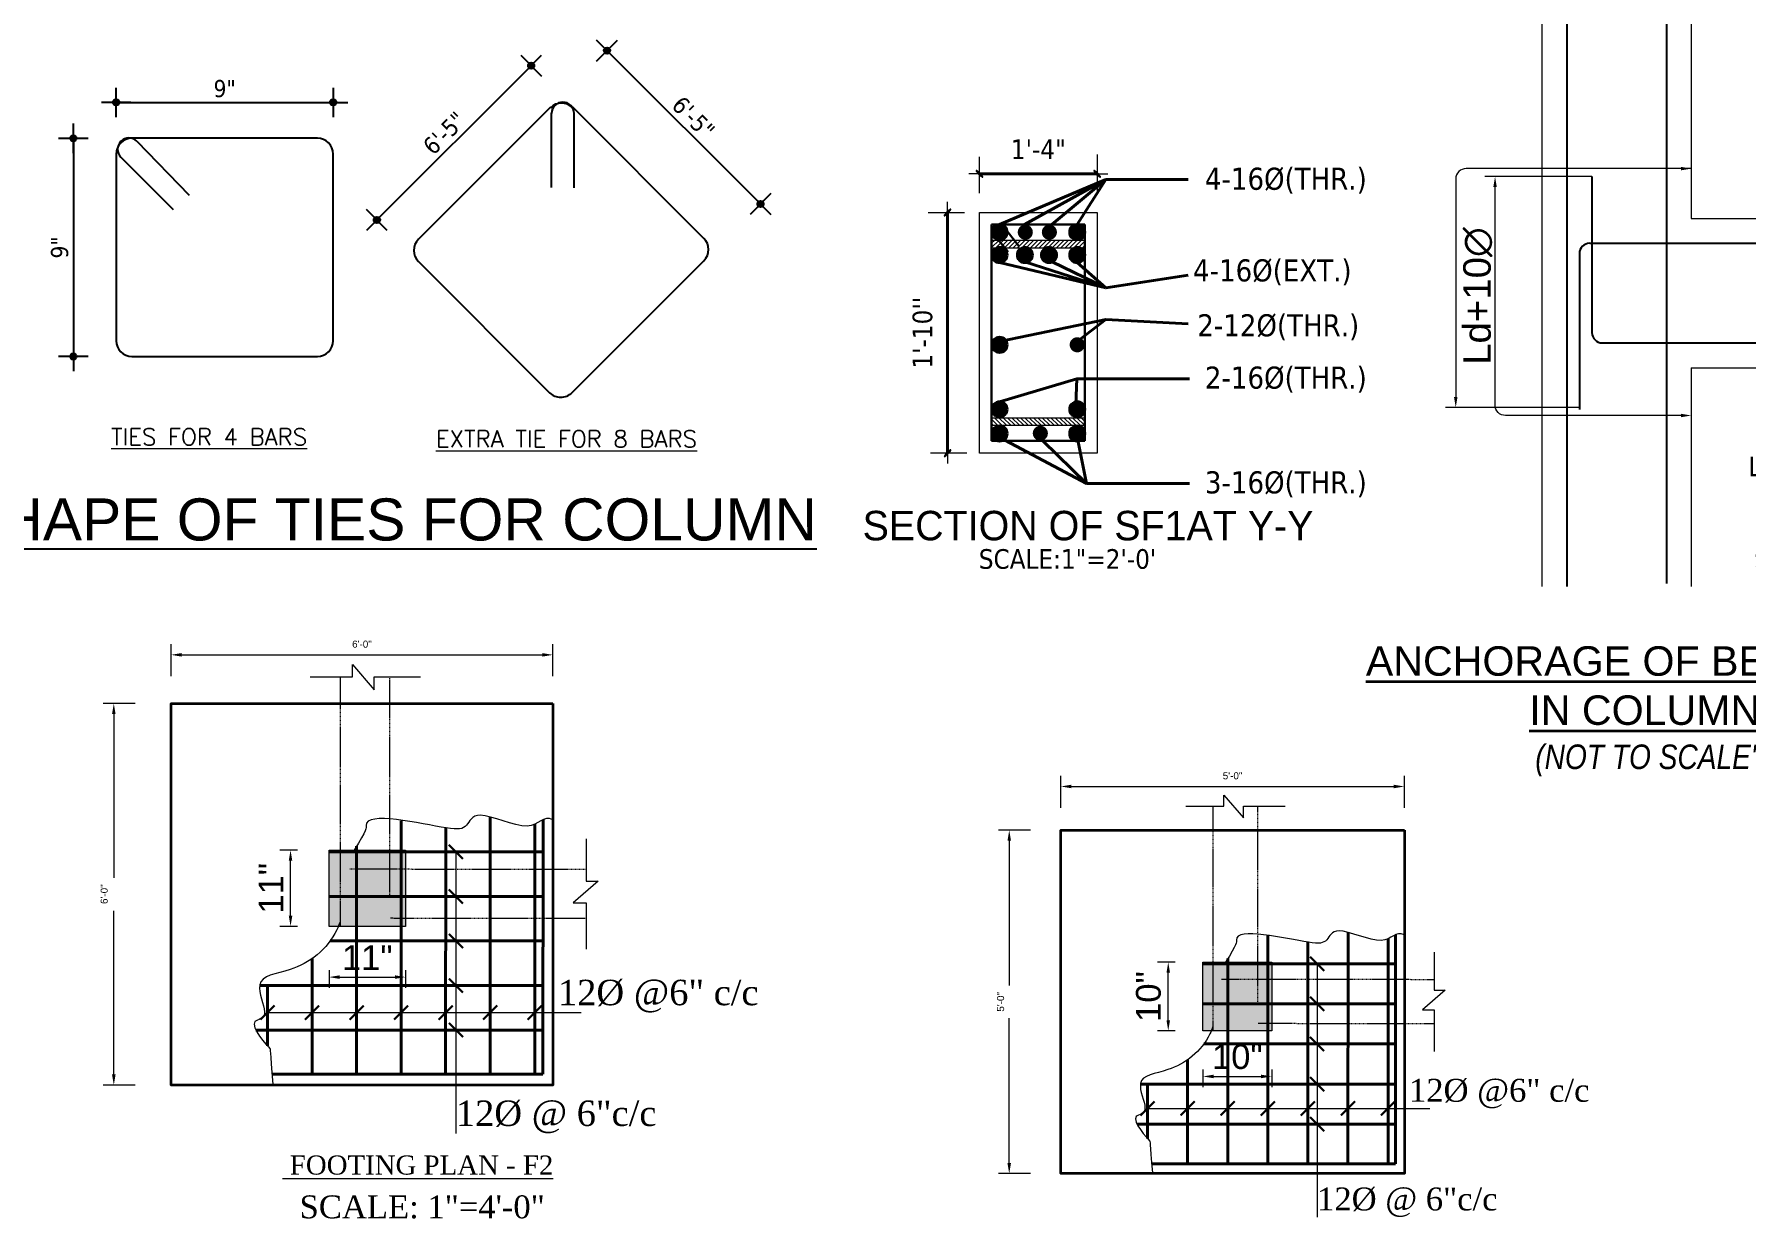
# Model space of a CAD drawing. Header units: inches. Extents: x 10143 to 23587, y -150 to 2442.
# Drawn here: x 10665 to 11362, y 336 to 818 of the extents above; entities that cross this region are included whole.
import ezdxf

# ---------------------------------------------------------------- set-up
doc = ezdxf.new("R2010")
doc.units = ezdxf.units.IN
doc.header["$LTSCALE"] = 0.5
doc.header["$MEASUREMENT"] = 0
doc.header["$PDMODE"] = 66
doc.linetypes.add('HIDDEN', pattern=[0.375, 0.25, -0.125])
for name, color, linetype, lineweight in [('COLUMN', 8, 'Continuous', 50), ('DIM', 180, 'Continuous', 5), ('DIM_LINE', 165, 'Continuous', 15), ('Dimensions', 62, 'Continuous', 13), ('dimentions', 5, 'Continuous', 13), ('dotted', 131, 'HIDDEN', 13), ('hatch', 9, 'Continuous', 0), ('REN', 242, 'Continuous', 30), ('ST-REINFOR', 201, 'Continuous', 40), ('TEXT', 220, 'Continuous', 9), ('texts', 152, 'Continuous', 35), ('TRENCH', 1, 'Continuous', 35), ('wall', 20, 'Continuous', 40)]:
    doc.layers.add(name, color=color, linetype=linetype, lineweight=lineweight)
for name, color, linetype in [('DIMENSION', 5, 'Continuous'), ('floorhatch', 43, 'Continuous'), ('OUTLINE', 116, 'Continuous'), ('REBARS', 5, 'Continuous'), ('RIVER', 140, 'Continuous'), ('STIRRUP', 10, 'Continuous')]:
    doc.layers.add(name, color=color, linetype=linetype)
doc.styles.add('7 INCH', font='tahoma.ttf', dxfattribs={"height": 7})
doc.styles.add('arial', font='arial.ttf')
doc.styles.add('Capt 1', font='arial.ttf', dxfattribs={"height": 12})
doc.styles.add('Labels', font='arial.ttf', dxfattribs={"height": 8})
doc.styles.add('Romans', font='romans.shx')
doc.styles.add('S-111', font='tahoma.ttf', dxfattribs={"height": 8})
doc.styles.get("Standard").update_dxf_attribs({"font": 'arial.ttf'})
doc.styles.add('TAHOMA', font='tahoma.ttf', dxfattribs={"height": 9})
doc.styles.add('Text', font='GOTHIC.TTF', dxfattribs={"height": 6})
doc.styles.add('TIMES 48', font='times.ttf', dxfattribs={"height": 4})
doc.dimstyles.new('7 INCH', dxfattribs={"dimscale": 0, "dimtxt": 7, "dimasz": 1, "dimexe": 2, "dimexo": 9, "dimgap": 2, "dimtad": 1, "dimdec": 0, "dimzin": 3, "dimdsep": 46, "dimlunit": 4, "dimtxsty": '7 INCH', "dimblk": 'DIM', "dimcen": 3, "dimdle": 3, "dimse1": 1, "dimse2": 1, "dimclrd": 256, "dimclre": 256, "dimclrt": 7, "dimadec": 1, "dimazin": 2, "dimtfac": 1, "dimtdec": 0, "dimtix": 1, "dimtofl": 0, "dimtmove": 2, "dimatfit": 3, "dimldrblk": 'ARW', "dimfxl": 2, "dimfrac": 2, "dimtolj": 2, "dimtzin": 0, "dimarcsym": 0})
doc.dimstyles.new('Copy of Standard', dxfattribs={"dimtxt": 5, "dimasz": 3, "dimexe": 3, "dimexo": 9, "dimgap": 3, "dimtad": 1, "dimtoh": 1, "dimdec": 0, "dimzin": 0, "dimdsep": 46, "dimlunit": 4, "dimtxsty": 'Standard', "dimblk": 'ARCHTICK', "dimcen": 0.09, "dimdle": 3, "dimclrd": 256, "dimclre": 256, "dimclrt": 256, "dimadec": 0, "dimazin": 0, "dimtfac": 1, "dimtdec": 0, "dimtofl": 0, "dimtmove": 0, "dimatfit": 2, "dimldrblk": 'ARCHTICK', "dimfxl": 3, "dimfxlon": 1, "dimtolj": 1, "dimtzin": 0, "dimlwd": -1, "dimlwe": -1, "dimarcsym": 0})
doc.dimstyles.new('nir 48', dxfattribs={"dimscale": 0.5, "dimtxt": 7, "dimasz": 3, "dimexe": 3, "dimexo": 3, "dimgap": 2, "dimtad": 1, "dimdec": 0, "dimzin": 3, "dimlunit": 4, "dimtxsty": 'arial', "dimcen": 2.5, "dimdle": 3, "dimclrt": 3, "dimadec": 0, "dimazin": 0, "dimtfac": 1, "dimtdec": 0, "dimtmove": 2, "dimatfit": 3, "dimfxl": 1, "dimarcsym": 0})
doc.dimstyles.new("S-2'", dxfattribs={"dimscale": 96, "dimtxt": 9, "dimasz": 0.003, "dimexe": 0.09375, "dimexo": 0.09375, "dimgap": 0.0625, "dimtad": 1, "dimdec": 0, "dimlfac": 0.25, "dimzin": 3, "dimdsep": 46, "dimlunit": 3, "dimtxsty": 'S-111', "dimblk": 'S', "dimcen": 0.09375, "dimdle": 0.09375, "dimse1": 1, "dimse2": 1, "dimadec": 0, "dimazin": 1, "dimtfac": 1, "dimtdec": 0, "dimtix": 1, "dimtmove": 0, "dimatfit": 3, "dimldrblk": 'DOTSMALL', "dimfxl": 1, "dimtolj": 1, "dimtzin": 1, "dimarcsym": 0})
doc.dimstyles.get("Standard").update_dxf_attribs({"dimtxt": 0.18, "dimasz": 0.18, "dimexe": 0.18, "dimexo": 0.0625, "dimgap": 0.09, "dimtad": 0, "dimtih": 1, "dimtoh": 1, "dimdec": 4, "dimzin": 0, "dimdsep": 46, "dimtxsty": 'Standard', "dimcen": 0.09, "dimadec": 0, "dimazin": 0, "dimtfac": 1, "dimtdec": 4, "dimtofl": 0, "dimtmove": 0, "dimatfit": 3, "dimfxl": 1, "dimtolj": 1, "dimtzin": 0, "dimarcsym": 0})

# ---------------------------------------------------------------- blocks, each defined once
blk = doc.blocks.new('S')
at = {"layer": 'DIM'}
h = blk.add_hatch(color=256, dxfattribs=at)
edge = h.paths.add_edge_path()
edge.add_ellipse((-0.1, 0.1), major_axis=(4.68, -4.68), ratio=0.170738, start_angle=0, end_angle=360, ccw=False)
for p, q in [((0, 27.3), (0, -24.2)), ((-11.3, 0), (14.8, 0))]:
    blk.add_line(p, q, dxfattribs=at)
at = {"layer": 'DIM', "extrusion": (0, 0, -1)}
blk.add_ellipse((-0.1, 0.1), major_axis=(4.68, -4.68), ratio=0.170738, dxfattribs=at)
blk = doc.blocks.new('*D936')
at = {"layer": 'Defpoints', "color": 0, "transparency": 16777216}
for p in [(137119.31, -31575.62), (137071.31, -31591.32), (137119.31, -31591.32)]:
    blk.add_point(p, dxfattribs=at)
at = {"layer": 'DIMENSION', "color": 0, "lineweight": -2, "transparency": 16777216}
blk.add_line((137071.6, -31575.62), (137119.02, -31575.62), dxfattribs=at)
at = {"layer": 'DIMENSION', "color": 0, "lineweight": -2, "transparency": 16777216, "xscale": 0.288, "yscale": 0.288, "zscale": 0.288, "rotation": 180}
blk.add_blockref('S', (137071.31, -31575.62), dxfattribs=at)
at = {"layer": 'DIMENSION', "color": 0, "lineweight": -2, "transparency": 16777216, "xscale": 0.288, "yscale": 0.288, "zscale": 0.288}
blk.add_blockref('S', (137119.31, -31575.62), dxfattribs=at)
at = {"layer": 'DIMENSION', "color": 0, "transparency": 16777216, "insert": (137095.31, -31565.61), "char_height": 8, "attachment_point": 5, "style": 'S-111'}
blk.add_mtext('\\A1;1\'-4"', dxfattribs=at)
blk = doc.blocks.new('_DOTSMALL')
at = {"color": 0, "linetype": 'ByBlock', "const_width": 0.5}
blk.add_lwpolyline([(-0.0625, 0, 1), (0.0625, 0, 1)], format="xyb", close=True, dxfattribs=at)
blk = doc.blocks.new('*D935')
at = {"layer": 'Defpoints', "color": 0, "transparency": 16777216}
for p in [(137071.31, -31591.32), (137058.34, -31689.39), (137071.31, -31689.39)]:
    blk.add_point(p, dxfattribs=at)
at = {"layer": 'dimentions', "color": 0, "lineweight": -2, "transparency": 16777216}
blk.add_line((137058.34, -31591.61), (137058.34, -31689.1), dxfattribs=at)
at = {"layer": 'dimentions', "color": 0, "lineweight": -2, "transparency": 16777216, "xscale": 0.288, "yscale": 0.288, "zscale": 0.288}
for p, rotation in [((137058.34, -31591.32), 90), ((137058.34, -31689.39), 270)]:
    blk.add_blockref('S', p, dxfattribs=dict(at, rotation=rotation))
at = {"layer": 'dimentions', "color": 0, "transparency": 16777216, "insert": (137048.18, -31640.35), "char_height": 8, "attachment_point": 5, "rotation": 90, "style": 'S-111'}
blk.add_mtext("\\A1;1'-10''", dxfattribs=at)
blk = doc.blocks.new('JMJ')
at = {"layer": 'Defpoints', "color": 0, "linetype": 'ByBlock'}
blk.add_point((43468.64, -5503.19), dxfattribs=at)
at = {"layer": 'OUTLINE', "lineweight": 18, "ltscale": 0.1}
for p, q in [((43448.24, -5432.43), (43448.24, -5670.11)), ((43509.11, -5432.43), (43509.11, -5520.19)), ((43509.11, -5520.19), (43555.42, -5520.19)), ((43509.11, -5581.07), (43509.11, -5670.11)), ((43509.11, -5581.07), (43555.42, -5581.07))]:
    blk.add_line(p, q, dxfattribs=at)
at = {"layer": 'OUTLINE', "lineweight": 18}
for p, q in [((43468.64, -5503.19), (43424.96, -5503.19)), ((43463.51, -5597.21), (43408.94, -5597.21))]:
    blk.add_line(p, q, dxfattribs=at)
at = {"layer": 'OUTLINE', "color": 0, "lineweight": 18}
blk.add_lwpolyline([(43509.11, -5499.91), (43417.34, -5499.91, 0.414214), (43413.14, -5504.11), (43413.14, -5593.01)], format="xyb", dxfattribs=at)
at = {"layer": 'OUTLINE', "lineweight": 18}
blk.add_lwpolyline([(43504.91, -5600.48), (43433.36, -5600.48, -0.414214), (43429.16, -5596.28), (43429.16, -5507.39)], format="xyb", dxfattribs=at)
at = {"layer": 'OUTLINE', "color": 0}
for points in [[(43504.91, -5500.61), (43509.11, -5499.91), (43504.91, -5499.21)], [(43428.46, -5507.39), (43429.86, -5507.39), (43429.16, -5503.19)]]:
    blk.add_solid(points, dxfattribs=at)
at = {"layer": 'OUTLINE', "lineweight": 18}
for points in [[(43412.44, -5593.01), (43413.84, -5593.01), (43413.14, -5597.21)], [(43504.91, -5599.78), (43509.11, -5600.48), (43504.91, -5601.18)]]:
    blk.add_solid(points, dxfattribs=at)
at = {"layer": 'REBARS'}
for p, q in [((43458.37, -5432.43), (43458.37, -5670.11)), ((43498.98, -5432.43), (43498.98, -5668.85)), ((43468.64, -5503.19), (43468.64, -5566.73)), ((43463.51, -5534.52), (43463.51, -5598.07)), ((43467.71, -5530.32), (43555.42, -5530.32)), ((43472.84, -5570.93), (43555.42, -5570.93))]:
    blk.add_line(p, q, dxfattribs=at)
for centre, start, end in [((43467.71, -5534.52), 90, 180), ((43472.84, -5566.73), 180, 270)]:
    blk.add_arc(centre, 4.2, start, end, dxfattribs=at)
at = {"layer": 'texts', "color": 254, "ltscale": 0.1, "insert": (43422.16, -5551.83), "char_height": 11.2, "width": 160.5298, "attachment_point": 5, "rotation": 90, "style": 'Labels'}
blk.add_mtext('\\A1;Ld+10∅', dxfattribs=at)
at = {"layer": 'texts', "color": 254, "ltscale": 0.1, "char_height": 8, "width": 114.6641, "attachment_point": 5, "style": 'Labels'}
for s, insert in [('Ld = Development length in tension', (43577.84, -5629.14)), ('%%C = Bar diameter', (43577.52, -5657.8))]:
    blk.add_mtext(s, dxfattribs=dict(at, insert=insert))
at = {"layer": 'texts', "ltscale": 0.1, "insert": (43493.4, -5721), "char_height": 12, "width": 389.7901, "attachment_point": 5, "style": 'Capt 1'}
blk.add_mtext('{\\L ANCHORAGE OF BEAM BARS\\P IN COLUMNS \\P\\fArial Narrow|b0|i1|c0|p34;\\H0.8333x;\\l(NOT TO SCALE")}', dxfattribs=at)
blk = doc.blocks.new('DIM')
at = {"layer": 'DIMENSION'}
h = blk.add_hatch(color=256, dxfattribs=at)
h.paths.add_polyline_path([(0, 1.28), (0, 0), (1.28, 0, 0.414214)])
h.paths.add_polyline_path([(1.28, 0), (0, 0), (0, -1.28, 0.414214)])
h.paths.add_polyline_path([(0, 0), (-1.28, 0, 0.414214), (0, -1.28)])
h.paths.add_polyline_path([(0, 1.28, 0.414214), (-1.28, 0), (0, 0)])
for p, q in [((-6, 0), (6, 0)), ((0, 6), (0, -6))]:
    blk.add_line(p, q, dxfattribs=at)
blk.add_circle((0, 0), 1.28, dxfattribs=at)
blk = doc.blocks.new('*D976')
at = {"layer": 'Defpoints', "color": 0, "ltscale": 50, "transparency": 16777216}
for p in [(4326.29, 6106.52), (4237.89, 6085.47), (4326.29, 6085.47)]:
    blk.add_point(p, dxfattribs=at)
at = {"layer": 'REN', "lineweight": -2, "ltscale": 50, "transparency": 16777216}
blk.add_line((4238.89, 6106.52), (4325.29, 6106.52), dxfattribs=at)
at = {"layer": 'REN', "lineweight": -2, "ltscale": 50, "transparency": 16777216, "rotation": 180}
blk.add_blockref('DIM', (4237.89, 6106.52), dxfattribs=at)
at = {"layer": 'REN', "lineweight": -2, "ltscale": 50, "transparency": 16777216}
blk.add_blockref('DIM', (4326.29, 6106.52), dxfattribs=at)
at = {"layer": 'REN', "color": 7, "ltscale": 50, "transparency": 16777216, "insert": (4282.09, 6112.09), "char_height": 7, "attachment_point": 5, "style": '7 INCH'}
blk.add_mtext('\\A2;9"', dxfattribs=at)
blk = doc.blocks.new('ARW')
at = {"layer": 'DIMENSION'}
blk.add_lwpolyline([(-0.5, 0, 0, 3, 0), (-5.5, 0, 0, 0, 0), (-0.5, 0, 0, 0, 0)], format="xyseb", dxfattribs=at)
blk = doc.blocks.new('*D977')
at = {"layer": 'Defpoints', "color": 0, "ltscale": 50, "transparency": 16777216}
for p in [(4282.09, 6091.9), (4220.46, 6003.02), (4282.09, 6003.02)]:
    blk.add_point(p, dxfattribs=at)
at = {"layer": 'REN', "lineweight": -2, "ltscale": 50, "transparency": 16777216}
blk.add_line((4220.46, 6090.9), (4220.46, 6004.02), dxfattribs=at)
for p, rotation in [((4220.46, 6091.9), 90), ((4220.46, 6003.02), 270)]:
    blk.add_blockref('DIM', p, dxfattribs=dict(at, rotation=rotation))
at = {"layer": 'REN', "color": 7, "ltscale": 50, "transparency": 16777216, "insert": (4214.89, 6047.46), "char_height": 7, "attachment_point": 5, "rotation": 90, "style": '7 INCH'}
blk.add_mtext('\\A2;9"', dxfattribs=at)
blk = doc.blocks.new('*D978')
at = {"layer": 'Defpoints', "color": 0, "ltscale": 50, "transparency": 16777216}
for p in [(4387.92, 6077.67), (4500.37, 6065.11), (4450.43, 6015.16)]:
    blk.add_point(p, dxfattribs=at)
at = {"layer": 'REN', "lineweight": -2, "ltscale": 50, "transparency": 16777216}
blk.add_line((4438.57, 6126.91), (4499.67, 6065.82), dxfattribs=at)
for p, rotation in [((4437.86, 6127.62), 134.9999999999733), ((4500.37, 6065.11), 314.9999999999733)]:
    blk.add_blockref('DIM', p, dxfattribs=dict(at, rotation=rotation))
at = {"layer": 'REN', "color": 7, "ltscale": 50, "transparency": 16777216, "insert": (4473.05, 6100.3), "char_height": 7, "attachment_point": 5, "rotation": 315, "style": '7 INCH'}
blk.add_mtext('\\A2;6\'-5"', dxfattribs=at)
blk = doc.blocks.new('*D979')
at = {"layer": 'Defpoints', "color": 0, "ltscale": 50, "transparency": 16777216}
for p in [(4406.94, 6121.5), (4450.6, 6077.84), (4387.75, 6014.99)]:
    blk.add_point(p, dxfattribs=at)
at = {"layer": 'REN', "lineweight": -2, "ltscale": 50, "transparency": 16777216}
blk.add_line((4344.8, 6059.35), (4406.23, 6120.79), dxfattribs=at)
for p, rotation in [((4406.94, 6121.5), 45.00000000002652), ((4344.09, 6058.65), 225.0000000000265)]:
    blk.add_blockref('DIM', p, dxfattribs=dict(at, rotation=rotation))
at = {"layer": 'REN', "color": 7, "ltscale": 50, "transparency": 16777216, "insert": (4371.58, 6094), "char_height": 7, "attachment_point": 5, "rotation": 45, "style": '7 INCH'}
blk.add_mtext('\\A2;6\'-5"', dxfattribs=at)
blk = doc.blocks.new('_ArchTick')
at = {"color": 0, "linetype": 'ByBlock', "const_width": 0.15}
blk.add_lwpolyline([(-0.5, -0.5), (0.5, 0.5)], dxfattribs=at)
blk = doc.blocks.new('*D1313')
at = {"layer": 'Defpoints', "color": 0, "transparency": 16777216}
for p in [(84089.64, -112687.32), (84097.74, -112687.32), (84097.74, -112741.31)]:
    blk.add_point(p, dxfattribs=at)
at = {"layer": 'DIM_LINE', "color": 0, "lineweight": -2, "transparency": 16777216}
for p, q in [((84092.64, -112687.32), (84088.14, -112687.32)), ((84092.64, -112741.31), (84088.14, -112741.31))]:
    blk.add_line(p, q, dxfattribs=at)
at = {"layer": 'DIM_LINE', "color": 0, "linetype": 'ByBlock', "lineweight": -2, "transparency": 16777216}
for p, q in [((84089.64, -112688.82), (84089.64, -112711.98)), ((84089.64, -112739.81), (84089.64, -112716.65))]:
    blk.add_line(p, q, dxfattribs=at)
at = {"layer": 'DIM_LINE', "color": 0, "transparency": 16777216}
for points in [[(84089.39, -112688.82), (84089.89, -112688.82), (84089.64, -112687.32)], [(84089.39, -112739.81), (84089.89, -112739.81), (84089.64, -112741.31)]]:
    blk.add_solid(points, dxfattribs=at)
at = {"layer": 'DIM_LINE', "color": 3, "transparency": 16777216, "insert": (84088.28, -112714.31), "char_height": 1, "attachment_point": 5, "rotation": 90, "style": 'arial'}
blk.add_mtext('6\'-0"', dxfattribs=at)
blk = doc.blocks.new('*D1314')
at = {"layer": 'Defpoints', "color": 0, "transparency": 16777216}
for p in [(84151.74, -112680.46), (84097.74, -112687.32), (84151.74, -112687.32)]:
    blk.add_point(p, dxfattribs=at)
at = {"layer": 'DIM_LINE', "color": 0, "lineweight": -2, "transparency": 16777216}
for p, q in [((84097.74, -112683.46), (84097.74, -112678.96)), ((84151.74, -112683.46), (84151.74, -112678.96))]:
    blk.add_line(p, q, dxfattribs=at)
at = {"layer": 'DIM_LINE', "color": 0, "linetype": 'ByBlock', "lineweight": -2, "transparency": 16777216}
blk.add_line((84099.24, -112680.46), (84150.24, -112680.46), dxfattribs=at)
at = {"layer": 'DIM_LINE', "color": 0, "transparency": 16777216}
for points in [[(84099.24, -112680.21), (84099.24, -112680.71), (84097.74, -112680.46)], [(84150.24, -112680.21), (84150.24, -112680.71), (84151.74, -112680.46)]]:
    blk.add_solid(points, dxfattribs=at)
at = {"layer": 'DIM_LINE', "color": 18, "transparency": 16777216, "insert": (84124.74, -112678.95), "char_height": 1, "attachment_point": 5, "style": 'arial'}
blk.add_mtext('6\'-0"', dxfattribs=at)
blk = doc.blocks.new('*D1319')
at = {"layer": 'Defpoints', "color": 0, "transparency": 16777216}
for p in [(84114.64, -112708.08), (84120.09, -112708.08), (84120.09, -112718.87)]:
    blk.add_point(p, dxfattribs=at)
at = {"layer": 'DIM_LINE', "color": 0, "lineweight": -2, "transparency": 16777216}
for p, q in [((84115.64, -112708.08), (84113.14, -112708.08)), ((84114.64, -112717.37), (84114.64, -112709.58)), ((84115.64, -112718.87), (84113.14, -112718.87))]:
    blk.add_line(p, q, dxfattribs=at)
at = {"layer": 'DIM_LINE', "color": 0, "transparency": 16777216}
for points in [[(84114.39, -112709.58), (84114.89, -112709.58), (84114.64, -112708.08)], [(84114.39, -112717.37), (84114.89, -112717.37), (84114.64, -112718.87)]]:
    blk.add_solid(points, dxfattribs=at)
at = {"layer": 'DIM_LINE', "color": 3, "transparency": 16777216, "insert": (84111.88, -112713.48), "char_height": 3.5, "attachment_point": 5, "rotation": 90, "style": 'arial'}
blk.add_mtext('11"', dxfattribs=at)
blk = doc.blocks.new('*D1320')
at = {"layer": 'Defpoints', "color": 0, "transparency": 16777216}
for p in [(84120.09, -112718.87), (84130.9, -112718.87), (84130.9, -112726.04)]:
    blk.add_point(p, dxfattribs=at)
at = {"layer": 'DIM_LINE', "color": 0, "lineweight": -2, "transparency": 16777216}
for p, q in [((84120.09, -112725.04), (84120.09, -112727.54)), ((84130.9, -112725.04), (84130.9, -112727.54)), ((84121.59, -112726.04), (84129.4, -112726.04))]:
    blk.add_line(p, q, dxfattribs=at)
at = {"layer": 'DIM_LINE', "color": 0, "transparency": 16777216}
for points in [[(84121.59, -112725.79), (84121.59, -112726.29), (84120.09, -112726.04)], [(84129.4, -112725.79), (84129.4, -112726.29), (84130.9, -112726.04)]]:
    blk.add_solid(points, dxfattribs=at)
at = {"layer": 'DIM_LINE', "color": 3, "transparency": 16777216, "insert": (84125.49, -112723.28), "char_height": 3.5, "attachment_point": 5, "style": 'arial'}
blk.add_mtext('11"', dxfattribs=at)
blk = doc.blocks.new('*D1323')
at = {"layer": 'Defpoints', "color": 0, "transparency": 16777216}
for p in [(84216.3, -112705.24), (84223.59, -112705.24), (84223.59, -112753.84)]:
    blk.add_point(p, dxfattribs=at)
at = {"layer": 'DIM_LINE', "color": 0, "lineweight": -2, "transparency": 16777216}
for p, q in [((84219.3, -112705.24), (84214.8, -112705.24)), ((84219.3, -112753.84), (84214.8, -112753.84))]:
    blk.add_line(p, q, dxfattribs=at)
at = {"layer": 'DIM_LINE', "color": 0, "linetype": 'ByBlock', "lineweight": -2, "transparency": 16777216}
for p, q in [((84216.3, -112706.74), (84216.3, -112727.21)), ((84216.3, -112752.34), (84216.3, -112731.87))]:
    blk.add_line(p, q, dxfattribs=at)
at = {"layer": 'DIM_LINE', "color": 0, "transparency": 16777216}
for points in [[(84216.05, -112706.74), (84216.55, -112706.74), (84216.3, -112705.24)], [(84216.05, -112752.34), (84216.55, -112752.34), (84216.3, -112753.84)]]:
    blk.add_solid(points, dxfattribs=at)
at = {"layer": 'DIM_LINE', "color": 3, "transparency": 16777216, "insert": (84215.08, -112729.54), "char_height": 1, "attachment_point": 5, "rotation": 90, "style": 'arial'}
blk.add_mtext('5\'-0"', dxfattribs=at)
blk = doc.blocks.new('*D1324')
at = {"layer": 'Defpoints', "color": 0, "transparency": 16777216}
for p in [(84272.19, -112699.08), (84223.59, -112705.24), (84272.19, -112705.24)]:
    blk.add_point(p, dxfattribs=at)
at = {"layer": 'DIM_LINE', "color": 0, "lineweight": -2, "transparency": 16777216}
for p, q in [((84223.59, -112702.08), (84223.59, -112697.58)), ((84272.19, -112702.08), (84272.19, -112697.58))]:
    blk.add_line(p, q, dxfattribs=at)
at = {"layer": 'DIM_LINE', "color": 0, "linetype": 'ByBlock', "lineweight": -2, "transparency": 16777216}
blk.add_line((84225.09, -112699.08), (84270.69, -112699.08), dxfattribs=at)
at = {"layer": 'DIM_LINE', "color": 0, "transparency": 16777216}
for points in [[(84225.09, -112698.83), (84225.09, -112699.33), (84223.59, -112699.08)], [(84270.69, -112698.83), (84270.69, -112699.33), (84272.19, -112699.08)]]:
    blk.add_solid(points, dxfattribs=at)
at = {"layer": 'DIM_LINE', "color": 18, "transparency": 16777216, "insert": (84247.89, -112697.57), "char_height": 1, "attachment_point": 5, "style": 'arial'}
blk.add_mtext('5\'-0"', dxfattribs=at)
blk = doc.blocks.new('*D1329')
at = {"layer": 'Defpoints', "color": 0, "transparency": 16777216}
for p in [(84238.79, -112723.93), (84243.7, -112723.93), (84243.7, -112733.64)]:
    blk.add_point(p, dxfattribs=at)
at = {"layer": 'DIM_LINE', "color": 0, "lineweight": -2, "transparency": 16777216}
for p, q in [((84239.79, -112723.93), (84237.29, -112723.93)), ((84238.79, -112732.14), (84238.79, -112725.43)), ((84239.79, -112733.64), (84237.29, -112733.64))]:
    blk.add_line(p, q, dxfattribs=at)
at = {"layer": 'DIM_LINE', "color": 0, "transparency": 16777216}
for points in [[(84238.54, -112725.43), (84239.04, -112725.43), (84238.79, -112723.93)], [(84238.54, -112732.14), (84239.04, -112732.14), (84238.79, -112733.64)]]:
    blk.add_solid(points, dxfattribs=at)
at = {"layer": 'DIM_LINE', "color": 3, "transparency": 16777216, "insert": (84236, -112728.79), "char_height": 3.5, "attachment_point": 5, "rotation": 90, "style": 'arial'}
blk.add_mtext('10"', dxfattribs=at)
blk = doc.blocks.new('*D1330')
at = {"layer": 'Defpoints', "color": 0, "transparency": 16777216}
for p in [(84243.7, -112733.64), (84253.43, -112733.64), (84253.43, -112740.09)]:
    blk.add_point(p, dxfattribs=at)
at = {"layer": 'DIM_LINE', "color": 0, "lineweight": -2, "transparency": 16777216}
for p, q in [((84243.7, -112739.09), (84243.7, -112741.59)), ((84253.43, -112739.09), (84253.43, -112741.59)), ((84245.2, -112740.09), (84251.93, -112740.09))]:
    blk.add_line(p, q, dxfattribs=at)
at = {"layer": 'DIM_LINE', "color": 0, "transparency": 16777216}
for points in [[(84245.2, -112739.84), (84245.2, -112740.34), (84243.7, -112740.09)], [(84251.93, -112739.84), (84251.93, -112740.34), (84253.43, -112740.09)]]:
    blk.add_solid(points, dxfattribs=at)
at = {"layer": 'DIM_LINE', "color": 3, "transparency": 16777216, "insert": (84248.56, -112737.31), "char_height": 3.5, "attachment_point": 5, "style": 'arial'}
blk.add_mtext('10"', dxfattribs=at)
blk = doc.blocks.new('JGKJFKFNF')
at = {"layer": 'OUTLINE'}
h = blk.add_hatch(color=256, dxfattribs=at)
h.dxf.hatch_style = 1
h.paths.add_polyline_path([(137076.45, -31599.4, 1), (137082.61, -31599.4, 1)])
h = blk.add_hatch(color=256, dxfattribs=at)
h.dxf.hatch_style = 1
h.paths.add_polyline_path([(137086.93, -31599.4, 1), (137093.09, -31599.4, 1)])
h = blk.add_hatch(color=256, dxfattribs=at)
h.dxf.hatch_style = 1
h.paths.add_polyline_path([(137096.74, -31599.4, 1), (137102.9, -31599.4, 1)])
h = blk.add_hatch(color=256, dxfattribs=at)
h.dxf.hatch_style = 1
h.paths.add_polyline_path([(137108.09, -31599.4, 1), (137114.25, -31599.4, 1)])
h = blk.add_hatch(color=256, dxfattribs=at)
h.dxf.hatch_style = 1
h.paths.add_polyline_path([(137076.45, -31608.69, 1), (137082.61, -31608.69, 1)])
h = blk.add_hatch(color=256, dxfattribs=at)
h.dxf.hatch_style = 1
h.paths.add_polyline_path([(137086.78, -31608.69, 1), (137092.94, -31608.69, 1)])
h = blk.add_hatch(color=256, dxfattribs=at)
h.dxf.hatch_style = 1
h.paths.add_polyline_path([(137096.59, -31608.69, 1), (137102.75, -31608.69, 1)])
h = blk.add_hatch(color=256, dxfattribs=at)
h.dxf.hatch_style = 1
h.paths.add_polyline_path([(137108.09, -31608.69, 1), (137114.25, -31608.69, 1)])
h = blk.add_hatch(color=256, dxfattribs=at)
h.dxf.hatch_style = 1
h.paths.add_polyline_path([(137076.45, -31645.26, 1), (137082.61, -31645.26, 1)])
h = blk.add_hatch(color=256, dxfattribs=at)
h.dxf.hatch_style = 1
h.paths.add_polyline_path([(137108.09, -31645.25, 1), (137114.25, -31645.25, 1)])
h = blk.add_hatch(color=256, dxfattribs=at)
h.dxf.hatch_style = 1
h.paths.add_polyline_path([(137076.45, -31671.56, 1), (137082.61, -31671.56, 1)])
h = blk.add_hatch(color=256, dxfattribs=at)
h.dxf.hatch_style = 1
h.paths.add_polyline_path([(137108.09, -31671.55, 1), (137114.25, -31671.55, 1)])
h = blk.add_hatch(color=256, dxfattribs=at)
h.dxf.hatch_style = 1
h.paths.add_polyline_path([(137076.45, -31681.39, 1), (137082.61, -31681.39, 1)])
h = blk.add_hatch(color=256, dxfattribs=at)
h.dxf.hatch_style = 1
h.paths.add_polyline_path([(137093.06, -31681.31, -1), (137099.22, -31681.31, -1)])
h = blk.add_hatch(color=256, dxfattribs=at)
h.dxf.hatch_style = 1
h.paths.add_polyline_path([(137108.09, -31681.38, 1), (137114.25, -31681.38, 1)])
at = {"layer": 'TEXT'}
h = blk.add_hatch(dxfattribs=at)
h.set_pattern_fill('ANSI31', color=0, scale=10)
h.set_pattern_definition([(45, (34674.0915, -27340.7171), (-0.883883476, 0.883883476), [])])
h.paths.add_polyline_path([(137114.31, -31605.73), (137114.31, -31602.65), (137076.31, -31602.65), (137076.31, -31605.73)])
h = blk.add_hatch(dxfattribs=at)
h.set_pattern_fill('ANSI31', color=0, scale=10)
h.set_pattern_definition([(315, (34674.0915, -35939.9904), (-0.883883476, -0.883883476), [])])
h.paths.add_polyline_path([(137114.31, -31674.98), (137114.31, -31678.05), (137076.31, -31678.05), (137076.31, -31674.98)])
at = {"layer": 'REN', "lineweight": 30, "ltscale": 0.75}
for p, q in [((137076.31, -31596.32), (137114.31, -31596.32)), ((137076.31, -31684.39), (137076.31, -31596.32)), ((137081.2, -31597.01), (137087.54, -31605.22)), ((137114.31, -31596.32), (137114.31, -31684.39)), ((137076.75, -31599.92), (137083, -31607.44)), ((137114.31, -31684.39), (137076.31, -31684.39))]:
    blk.add_line(p, q, dxfattribs=at)
at = {"layer": 'TEXT', "color": 0}
for p, q in [((137076.31, -31602.65), (137114.31, -31602.65)), ((137076.31, -31605.73), (137114.31, -31605.73)), ((137076.31, -31674.98), (137114.31, -31674.98)), ((137076.31, -31678.05), (137114.31, -31678.05))]:
    blk.add_line(p, q, dxfattribs=at)
at = {"layer": 'TEXT'}
blk.add_lwpolyline([(137071.31, -31591.32), (137119.31, -31591.32), (137119.31, -31689.39), (137071.31, -31689.39)], close=True, dxfattribs=at)
at = {"layer": 'wall', "lineweight": -2}
for centre in [(137079.53, -31599.4), (137111.17, -31599.4), (137079.53, -31608.69), (137089.86, -31608.69), (137099.67, -31608.69), (137111.17, -31608.69), (137079.53, -31645.25), (137079.53, -31671.55), (137111.17, -31671.55), (137079.53, -31681.38), (137111.17, -31681.38)]:
    blk.add_circle(centre, 3.08, dxfattribs=at)
at = {"layer": 'TEXT', "ltscale": 20, "style": 'TAHOMA'}
for s, p in [('4-16%%C(THR.)', (137163.18, -31582.11)), ('4-16%%C(EXT.)', (137158.35, -31619.44)), ('2-12%%C(THR.)', (137160.08, -31641.81)), ('2-16%%C(THR.)', (137163.18, -31663.12)), ('3-16%%C(THR.)', (137163.18, -31705.79))]:
    blk.add_text(s, height=9, dxfattribs=at).set_placement(p)
at = {"layer": 'TEXT'}
for s, height, style, p in [(' SECTION OF SF1AT Y-Y', 12, 'Text', (137019.28, -31724.9)), ('SCALE:1"=2\'-0\'', 8, 'S-111', (137071.08, -31736.49))]:
    blk.add_text(s, height=height, dxfattribs=dict(at, style=style)).set_placement(p)
at = {"layer": 'DIMENSION'}
dim = blk.add_aligned_dim(p1=(137071.31, -31591.32), p2=(137119.31, -31591.32), distance=15.7, text='1\'-4"', dimstyle="S-2'", dxfattribs=at)
dim.commit()
dim.dimension.update_dxf_attribs({"geometry": '*D936', "text_midpoint": (137095.31, -31565.61)})
at = {"layer": 'dimentions'}
dim = blk.add_linear_dim(base=(137058.34, -31689.39), p1=(137071.31, -31591.32), p2=(137071.31, -31689.39), angle=90, text="1'-10''", dimstyle="S-2'", dxfattribs=at)
dim.commit()
dim.dimension.update_dxf_attribs({"geometry": '*D935', "text_midpoint": (137048.18, -31640.35)})
at = {"layer": 'DIM'}
for points in [[(137079.53, -31596.32), (137122.88, -31577.89), (137156.32, -31577.89)], [(137089.75, -31596.32), (137122.88, -31577.89)], [(137100.88, -31596.32), (137122.88, -31577.89)], [(137111.17, -31596.32), (137122.88, -31577.89)], [(137079.53, -31611.77), (137122.88, -31622.1), (137156.32, -31616.9)], [(137089.85, -31611.48), (137122.88, -31622.1)], [(137100.99, -31611.48), (137122.88, -31622.1)], [(137111.17, -31611.77), (137122.88, -31622.1)], [(137079.53, -31643.94), (137122.88, -31634.91), (137156.32, -31636.69)], [(137111.17, -31643.94), (137122.88, -31634.91)], [(137079.53, -31668.47), (137111.02, -31659.06), (137156.85, -31659.06)], [(137110.65, -31669.51), (137111.02, -31659.06)], [(137079.58, -31683.08), (137114.9, -31701.73), (137156.85, -31701.73)], [(137097.1, -31684.39), (137114.9, -31701.73)], [(137111.14, -31682.81), (137114.9, -31701.73)]]:
    blk.add_leader(points, dimstyle='Standard', override={"dimasz": 2, "dimgap": 2}, dxfattribs=at)
blk = doc.blocks.new('XDG')
at = {"layer": 'STIRRUP'}
for p, q in [((4414.79, 6104.55), (4361.04, 6050.79)), ((4415.26, 6071.91), (4415.26, 6102.28)), ((4477.31, 6051.13), (4423.89, 6104.55)), ((4424.44, 6071.77), (4424.44, 6102.14)), ((4319.86, 6091.9), (4244.32, 6091.9)), ((4246.32, 6090.69), (4267.57, 6068.78)), ((4237.89, 6085.47), (4237.89, 6009.45)), ((4261.3, 6062.72), (4239.83, 6084.19)), ((4326.29, 6009.45), (4326.29, 6085.47)), ((4361.04, 6041.7), (4414.46, 5988.28)), ((4423.55, 5988.28), (4477.31, 6042.04)), ((4244.32, 6003.02), (4319.86, 6003.02))]:
    blk.add_line(p, q, dxfattribs=at)
for centre, radius, start, end in [((4419.31, 6099.78), 6.43, 45, 135), ((4419.82, 6102.05), 4.59, 0, 180), ((4244.32, 6085.47), 6.43, 90, 180), ((4243.07, 6087.44), 4.59, 45, 225), ((4319.86, 6085.47), 6.43, 0, 90), ((4365.58, 6046.25), 6.43, 135, 225), ((4472.76, 6046.59), 6.43, 315, 45), ((4244.32, 6009.45), 6.43, 180, 270), ((4319.86, 6009.45), 6.43, 270, 0), ((4419, 5992.83), 6.43, 225, 315)]:
    blk.add_arc(centre, radius, start, end, dxfattribs=at)
at = {"layer": 'floorhatch', "color": 7, "linetype": 'Continuous', "insert": (4349.05, 5936.52), "char_height": 17.1429, "attachment_point": 5}
blk.add_mtext('{\\fArial|b0|i0|c0|p34;\\LSHAPE OF TIES FOR COLUMN}', dxfattribs=at)
at = {"layer": 'TEXT', "style": 'Romans'}
for s, p in [('%%uTIES FOR 4 BARS', (4235.79, 5966.88)), ('%%uEXTRA TIE FOR 8 BARS', (4368.16, 5966.03))]:
    blk.add_text(s, height=6.8571, dxfattribs=at).set_placement(p)
at = {"layer": 'REN', "ltscale": 50}
for p1, p2, distance, picture, middle in [((4387.92, 6077.67), (4450.43, 6015.16), 70.64, '*D978', (4473.05, 6100.3)), ((4387.75, 6014.99), (4450.6, 6077.84), 61.74, '*D979', (4371.58, 6094))]:
    dim = blk.add_aligned_dim(p1=p1, p2=p2, distance=distance, text='6\'-5"', dimstyle='7 INCH', override={"dimscale": 1}, dxfattribs=at)
    dim.commit()
    dim.dimension.update_dxf_attribs({"geometry": picture, "text_midpoint": middle})
dim = blk.add_linear_dim(base=(4326.29, 6106.52), p1=(4237.89, 6085.47), p2=(4326.29, 6085.47), text='9"', dimstyle='7 INCH', override={"dimscale": 1}, dxfattribs=at)
dim.commit()
dim.dimension.update_dxf_attribs({"geometry": '*D976', "text_midpoint": (4282.09, 6112.09)})
dim = blk.add_linear_dim(base=(4220.46, 6003.02), p1=(4282.09, 6091.9), p2=(4282.09, 6003.02), angle=90, text='9"', dimstyle='7 INCH', override={"dimscale": 1}, dxfattribs=at)
dim.commit()
dim.dimension.update_dxf_attribs({"geometry": '*D977', "text_midpoint": (4214.89, 6047.46)})
blk = doc.blocks.new('DFHRH')
at = {"layer": 'COLUMN'}
for points in [[(84120.1, -112708.07), (84120.1, -112718.87), (84130.9, -112718.87), (84130.9, -112708.07)], [(84243.71, -112723.92), (84243.71, -112733.64), (84253.43, -112733.64), (84253.43, -112723.92)]]:
    blk.add_hatch(color=256, dxfattribs=at).paths.add_polyline_path(points)
at = {"layer": 'DIM_LINE'}
for points in [[(84120.09, -112718.87), (84120.09, -112708.08), (84130.9, -112708.08), (84130.9, -112718.87), (84120.09, -112718.87)], [(84243.7, -112733.64), (84243.7, -112723.93), (84253.43, -112723.93), (84253.43, -112733.64), (84243.7, -112733.64)]]:
    blk.add_lwpolyline(points, dxfattribs=at)
for points, knots in [([(84151.74, -112703.79), (84150.35, -112703.1), (84149.19, -112706.22), (84140.69, -112701.95), (84139.59, -112705.11), (84136.98, -112705.3), (84124.19, -112702.23), (84125.51, -112705.21), (84123.63, -112708.08)], [37.108323, 37.108323, 37.108323, 37.108323, 43.242576, 49.95234, 54.997892, 60.978869, 73.418852, 74.956326, 74.956326, 74.956326, 74.956326]), ([(84121.64, -112718.22), (84121.51, -112718.6), (84120.17, -112721.91), (84115.49, -112725.43), (84108.96, -112725.86), (84111.94, -112732.11), (84107.7, -112731.8), (84111.77, -112736.21), (84111.77, -112736.21), (84112.13, -112741.2)], [32.721337, 32.721337, 32.721337, 32.721337, 33.919159, 43.242576, 49.95234, 54.997892, 60.978869, 73.418852, 75.377123, 75.377123, 75.377123, 75.377123]), ([(84272.19, -112720.07), (84270.93, -112719.45), (84269.89, -112722.25), (84262.24, -112718.41), (84261.25, -112721.26), (84258.9, -112721.43), (84247.39, -112718.66), (84248.58, -112721.35), (84246.88, -112723.93)], [37.108323, 37.108323, 37.108323, 37.108323, 43.242576, 49.95234, 54.997892, 60.978869, 73.418852, 74.956326, 74.956326, 74.956326, 74.956326]), ([(84245.1, -112733.05), (84244.98, -112733.4), (84243.78, -112736.38), (84239.56, -112739.55), (84233.68, -112739.93), (84236.37, -112745.56), (84232.55, -112745.28), (84236.21, -112749.25), (84236.21, -112749.25), (84236.54, -112753.74)], [32.721337, 32.721337, 32.721337, 32.721337, 33.919159, 43.242576, 49.95234, 54.997892, 60.978869, 73.418852, 75.377123, 75.377123, 75.377123, 75.377123])]:
    blk.add_open_spline(points, degree=3, knots=knots, dxfattribs=at)
at = {"layer": 'dotted'}
for p, q in [((84121.7, -112718.87), (84121.7, -112683.55)), ((84128.64, -112683.55), (84128.64, -112714.52)), ((84245.15, -112733.64), (84245.15, -112701.86)), ((84251.4, -112701.86), (84251.4, -112729.73)), ((84123.01, -112710.74), (84156.44, -112710.78)), ((84128.79, -112717.68), (84156.44, -112717.72)), ((84246.33, -112726.32), (84276.42, -112726.36)), ((84251.53, -112732.57), (84276.42, -112732.61))]:
    blk.add_line(p, q, dxfattribs=at)
at = {"layer": 'hatch', "linetype": 'Continuous'}
for points in [[(84117.42, -112683.55), (84123.39, -112683.55), (84123.38, -112681.85), (84126.47, -112685.4), (84126.47, -112683.55), (84133.03, -112683.55)], [(84241.29, -112701.86), (84246.67, -112701.86), (84246.66, -112700.32), (84249.44, -112703.52), (84249.44, -112701.86), (84255.34, -112701.86)], [(84156.44, -112706.5), (84156.44, -112712.47), (84158.15, -112712.46), (84154.6, -112715.55), (84156.44, -112715.55), (84156.44, -112722.11)], [(84276.42, -112722.51), (84276.42, -112727.88), (84277.95, -112727.88), (84274.76, -112730.65), (84276.42, -112730.66), (84276.42, -112736.56)]]:
    blk.add_lwpolyline(points, dxfattribs=at)
at = {"layer": 'ST-REINFOR'}
for p, q in [((84142.88, -112739.73), (84142.89, -112703.38)), ((84130.28, -112739.72), (84130.29, -112703.92)), ((84136.58, -112739.73), (84136.59, -112704.92)), ((84149.18, -112739.73), (84149.19, -112704.39)), ((84150.34, -112739.77), (84150.35, -112703.79)), ((84123.98, -112739.72), (84123.98, -112707.52)), ((84120.09, -112708.33), (84150.35, -112708.33)), ((84120.09, -112714.63), (84150.35, -112714.63)), ((84252.87, -112752.41), (84252.88, -112720.18)), ((84264.21, -112752.41), (84264.22, -112719.7)), ((84270.93, -112752.45), (84270.93, -112720.07)), ((84120.24, -112720.93), (84150.35, -112720.93)), ((84258.54, -112752.41), (84258.55, -112721.09)), ((84269.88, -112752.41), (84269.89, -112720.61)), ((84117.68, -112739.72), (84117.68, -112723.42)), ((84243.7, -112724.16), (84270.93, -112724.16)), ((84247.2, -112752.41), (84247.21, -112723.43)), ((84110.26, -112727.23), (84150.35, -112727.23)), ((84111.38, -112735.78), (84111.38, -112727.23)), ((84243.7, -112729.83), (84270.93, -112729.83)), ((84109.74, -112733.53), (84150.35, -112733.53)), ((84243.83, -112735.5), (84270.93, -112735.5)), ((84111.99, -112739.77), (84150.34, -112739.77)), ((84241.53, -112752.41), (84241.53, -112737.74)), ((84234.86, -112741.17), (84270.93, -112741.17)), ((84235.86, -112748.86), (84235.86, -112741.17)), ((84234.38, -112746.84), (84270.93, -112746.84)), ((84236.41, -112752.45), (84270.93, -112752.45))]:
    blk.add_line(p, q, dxfattribs=at)
at = {"layer": 'TRENCH'}
for points in [[(84151.74, -112687.32), (84151.74, -112741.31), (84097.74, -112741.31), (84097.74, -112687.32), (84151.74, -112687.32)], [(84272.19, -112705.24), (84272.19, -112753.84), (84223.59, -112753.84), (84223.59, -112705.24), (84272.19, -112705.24)]]:
    blk.add_lwpolyline(points, dxfattribs=at)
at = {"layer": 'TEXT', "style": 'TIMES 48'}
blk.add_text('%%U FOOTING PLAN - F2', height=2.7, dxfattribs=at).set_placement((84113.52, -112753.97))
at = {"layer": 'TEXT', "attachment_point": 7, "style": 'TIMES 48'}
for s, insert, char_height in [('12Ø @6" c/c', (84152.47, -112731.06), 3.6), ('12Ø @6" c/c', (84272.84, -112744.61), 3.24), ('12Ø @ 6"c/c ', (84138.03, -112748.14), 3.6), ('12Ø @ 6"c/c ', (84259.84, -112759.98), 3.24)]:
    blk.add_mtext(s, dxfattribs=dict(at, insert=insert, char_height=char_height))
at = {"layer": 'TEXT', "insert": (84133.26, -112758.57), "char_height": 3.24, "width": 97.3943, "attachment_point": 5, "style": 'TIMES 48'}
blk.add_mtext('SCALE: 1"=4\'-0"', dxfattribs=at)
at = {"layer": 'DIM_LINE'}
for base, p1, p2, text, picture, middle in [((84151.74, -112680.46), (84097.74, -112687.32), (84151.74, -112687.32), '6\'-0"', '*D1314', (84124.74, -112678.95)), ((84272.19, -112699.08), (84223.59, -112705.24), (84272.19, -112705.24), '5\'-0"', '*D1324', (84247.89, -112697.57))]:
    dim = blk.add_linear_dim(base=base, p1=p1, p2=p2, angle=180, text=text, dimstyle='nir 48', override={"dimtxt": 2, "dimclrt": 18, "dimfxl": 6, "dimfxlon": 1, "dimarcsym": 1}, dxfattribs=at)
    dim.commit()
    dim.dimension.update_dxf_attribs({"geometry": picture, "text_midpoint": middle})
for base, p1, p2, text, picture, middle in [((84089.64, -112687.32), (84097.74, -112741.31), (84097.74, -112687.32), '6\'-0"', '*D1313', (84088.28, -112714.31)), ((84216.3, -112705.24), (84223.59, -112753.84), (84223.59, -112705.24), '5\'-0"', '*D1323', (84215.08, -112729.54))]:
    dim = blk.add_linear_dim(base=base, p1=p1, p2=p2, angle=90, text=text, dimstyle='nir 48', override={"dimtxt": 2, "dimfxl": 6, "dimfxlon": 1, "dimarcsym": 1}, dxfattribs=at)
    dim.commit()
    dim.dimension.update_dxf_attribs({"geometry": picture, "text_midpoint": middle, "dimtype": 160})
for base, p1, p2, picture, middle in [((84114.64, -112708.08), (84120.09, -112718.87), (84120.09, -112708.08), '*D1319', (84111.88, -112713.48)), ((84238.79, -112723.93), (84243.7, -112733.64), (84243.7, -112723.93), '*D1329', (84236, -112728.79))]:
    dim = blk.add_linear_dim(base=base, p1=p1, p2=p2, angle=90, dimstyle='nir 48', override={"dimfxl": 2, "dimfxlon": 1}, dxfattribs=at)
    dim.commit()
    dim.dimension.update_dxf_attribs({"geometry": picture, "text_midpoint": middle})
for base, p1, p2, picture, middle in [((84130.9, -112726.04), (84120.09, -112718.87), (84130.9, -112718.87), '*D1320', (84125.49, -112723.28)), ((84253.43, -112740.09), (84243.7, -112733.64), (84253.43, -112733.64), '*D1330', (84248.56, -112737.31))]:
    dim = blk.add_linear_dim(base=base, p1=p1, p2=p2, dimstyle='nir 48', override={"dimfxl": 2, "dimfxlon": 1}, dxfattribs=at)
    dim.commit()
    dim.dimension.update_dxf_attribs({"geometry": picture, "text_midpoint": middle})
at = {"layer": 'hatch', "linetype": 'Continuous'}
for points in [[(84138.03, -112708.33), (84138.03, -112715.97)], [(84138.03, -112714.63), (84138.03, -112721.11)], [(84138.03, -112720.93), (84138.03, -112729.01)], [(84259.85, -112724.16), (84259.85, -112731.04)], [(84138.03, -112727.24), (84138.03, -112739.59)], [(84259.85, -112729.83), (84259.85, -112735.66)], [(84111.38, -112731.06), (84155.75, -112731.06)], [(84117.68, -112731.06), (84155.75, -112731.06)], [(84123.98, -112731.06), (84155.75, -112731.06)], [(84130.28, -112731.06), (84155.75, -112731.06)], [(84136.58, -112731.06), (84155.75, -112731.06)], [(84142.88, -112731.06), (84155.75, -112731.06)], [(84149.18, -112731.06), (84155.75, -112731.06)], [(84138.03, -112733.53), (84138.03, -112748.14)], [(84259.85, -112735.5), (84259.85, -112742.77)], [(84259.85, -112741.18), (84259.84, -112752.29)], [(84235.86, -112744.61), (84275.79, -112744.61)], [(84241.53, -112744.61), (84275.79, -112744.61)], [(84247.2, -112744.61), (84275.79, -112744.61)], [(84252.87, -112744.61), (84275.79, -112744.61)], [(84258.54, -112744.61), (84275.79, -112744.61)], [(84264.21, -112744.61), (84275.79, -112744.61)], [(84269.88, -112744.61), (84275.79, -112744.61)], [(84259.85, -112746.84), (84259.84, -112759.98)]]:
    blk.add_leader(points, dimstyle='Copy of Standard', override={"dimasz": 2, "dimtad": 0}, dxfattribs=at)

msp = doc.modelspace()

# ---------------------------------------------------------------- block references
at = {"layer": 'Dimensions'}
msp.add_blockref('JMJ', (-32169.04, 6263.58), dxfattribs=at)
at = {"layer": 'RIVER', "color": 1, "linetype": 'Continuous'}
msp.add_blockref('XDG', (6460.5, -5315.89), dxfattribs=at)
at = {"layer": 'wall'}
msp.add_blockref('JGKJFKFNF', (-126021.27, 32337.15), dxfattribs=at)

# ---------------------------------------------------------------- next in the draw order: block references
at = {"layer": 'DIM_LINE', "xscale": 2.880000000027849, "yscale": 2.880000000027849, "zscale": 2.88}
msp.add_blockref('DFHRH', (-231480.74, 325085.33), dxfattribs=at)

doc.saveas('drawing.dxf')
